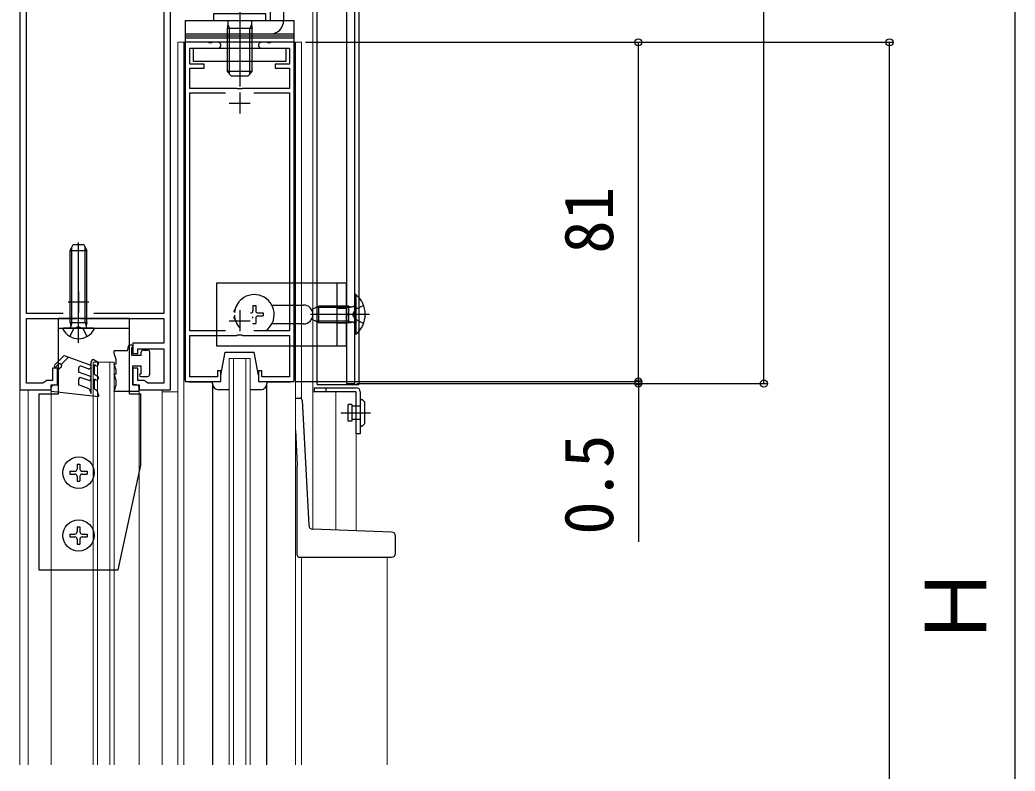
# Model space of a CAD drawing. Units: millimetres, scale not verified. Extents: x -700 to 700, y -1043 to 1038.
# Drawn here: x -540 to -302.3, y 375.6 to 555.1 of the extents above; entities that cross this region are included whole.
import ezdxf
from ezdxf.enums import TextEntityAlignment as Align

# ---------------------------------------------------------------- set-up
doc = ezdxf.new("R2010")
doc.units = ezdxf.units.MM
doc.header["$LTSCALE"] = 6
for name, color, linetype in [('0-2_YKK_11', 7, 'Continuous'), ('0-5_YKK_13', 4, 'Continuous'), ('0-7_YKK_D', 6, 'Continuous')]:
    doc.layers.add(name, color=color, linetype=linetype)
doc.layers.add('0-4_YKK_12', color=2, linetype='Continuous', lineweight=18)
doc.styles.add('ＭＳ ゴシック', font='')
doc.styles.get('ＭＳ ゴシック').set_extended_font_data('MS Gothic')

msp = doc.modelspace()

# ---------------------------------------------------------------- linework, layer by layer
at = {"layer": '0-2_YKK_11'}
for p, q in [((-487.5, 537.7), (-487.5, 532.7)), ((-490, 535.2), (-485, 535.2)), ((-526, 490.2), (-526, 485.2)), ((-528.5, 487.7), (-523.5, 487.7)), ((-487.5, 485.7), (-487.5, 480.7)), ((-490, 483.2), (-485, 483.2))]:
    msp.add_line(p, q, dxfattribs=at)
for points in [[(-460, 468.2), (-460, 682.8), (-470, 682.8), (-470, 686.8), (-472, 688.8), (-472, 692.5), (-471.8, 692.7), (-471.5, 693), (-471.5, 693.7), (-473.2, 693.7), (-473.2, 688.4), (-474.2, 687.4), (-474.2, 685.9), (-471.2, 685.9), (-471.2, 682.8), (-476.65, 682.8)], [(-476.65, 681.1), (-462, 681.1), (-462, 485.158), (-461.88, 484.975), (-461.88, 484.425), (-462, 484.242), (-462, 468.2), (-460, 468.2)], [(-540, 602.7), (-540, 466.7), (-532.5, 466.7), (-532.5, 467.9), (-531, 467.9), (-531, 471.9), (-532.2, 471.9), (-532.2, 468.9), (-533.6, 468.9), (-534.058, 468.6), (-534.517, 468.3), (-538.4, 468.3), (-538.4, 483.7), (-526.458, 483.7), (-526.275, 483.82), (-525.725, 483.82), (-525.542, 483.7), (-505.6, 483.7), (-505.6, 477.8), (-513, 477.8), (-513, 475.4)], [(-529.633, 484.9), (-538.4, 484.9), (-538.4, 576), (-505.6, 576), (-505.6, 484.9), (-522.367, 484.9)], [(-513, 475.4), (-511.8, 475.4), (-511.8, 476.5), (-505.6, 476.5), (-505.6, 468.3), (-509.4, 468.3), (-509.858, 468.6), (-510.317, 468.9), (-511.8, 468.9), (-511.8, 471.9), (-513, 471.9), (-513, 467.9), (-511.5, 467.9), (-511.5, 466.7), (-504, 466.7), (-504, 576), (-499.4, 576), (-499.4, 572.2), (-484.124, 572.2), (-484.02, 572.218)], [(-500.5, 549.7), (-500.5, 468.7), (-492, 468.7), (-492, 471.2), (-492.8, 471.2), (-492.8, 469.8), (-499.4, 469.8), (-499.4, 479.7), (-488.171, 479.7), (-487.979, 479.843), (-487.021, 479.843), (-486.829, 479.7), (-475.6, 479.7), (-475.6, 469.8), (-482.2, 469.8), (-482.2, 471.2), (-483, 471.2), (-483, 468.7), (-474.5, 468.7), (-474.5, 549.7), (-480.042, 549.7), (-480.225, 549.58), (-480.775, 549.58), (-480.958, 549.7), (-482.3, 549.7)], [(-492.7, 549.7), (-494.042, 549.7), (-494.225, 549.58), (-494.775, 549.58), (-494.958, 549.7), (-500.5, 549.7)], [(-482.3, 548.3), (-475.6, 548.3), (-475.6, 544.5), (-479, 544.5), (-479, 543.5), (-475.6, 543.5), (-475.6, 538.7), (-486.829, 538.7), (-487.021, 538.557), (-487.979, 538.557), (-488.171, 538.7), (-499.4, 538.7), (-499.4, 543.5), (-496, 543.5), (-496, 544.5), (-499.4, 544.5), (-499.4, 548.3), (-492.7, 548.3)], [(-490.847, 480.8), (-499.4, 480.8), (-499.4, 537.6), (-490.847, 537.6)], [(-484.153, 537.6), (-475.6, 537.6), (-475.6, 480.8), (-484.153, 480.8)]]:
    msp.add_lwpolyline(points, dxfattribs=at)
for centre, start, end in [((-492.7, 549), 269.99999, 90.00001), ((-482.3, 549), 89.99999, 270.00001)]:
    msp.add_arc(centre, 0.7, start, end, dxfattribs=at)
at = {"layer": '0-4_YKK_12'}
for p, q in [((-540, 377.128), (-540, 696.7)), ((-470, 681.1), (-470, 433.389)), ((-472.75, 549.7), (-502.25, 549.7)), ((-502.25, 377.128), (-502.25, 549.7)), ((-500.8, 377.128), (-500.8, 549.7)), ((-500.65, 549.7), (-500.65, 469.5)), ((-474.35, 469.5), (-474.35, 549.7)), ((-474.2, 377.128), (-474.2, 549.7)), ((-472.75, 464.582), (-472.75, 549.7)), ((-521.5, 473.3), (-521.5, 377.128)), ((-518.5, 473.3), (-518.5, 377.128)), ((-489, 474.2), (-489, 377.128)), ((-486, 474.2), (-486, 377.128)), ((-499.65, 468.5), (-494, 468.5)), ((-481, 468.5), (-475.35, 468.5)), ((-538, 377.128), (-538, 466.7)), ((-532.5, 377.128), (-532.5, 466.9)), ((-511.5, 377.128), (-511.5, 466.9)), ((-506, 466.7), (-506, 377.128)), ((-502.25, 466.2), (-506, 466.2)), ((-464.5, 466.2), (-464.5, 433.197)), ((-472.75, 377.128), (-472.75, 426.7)), ((-452.259, 377.128), (-452.259, 426.7))]:
    msp.add_line(p, q, dxfattribs=at)
for points in [[(-517.5, 377.128), (-517.5, 473.3), (-522.5, 473.3), (-522.5, 377.128)], [(-485, 377.128), (-485, 474.2), (-490, 474.2), (-490, 377.128)], [(-470, 466.2), (-459.7, 466.2), (-459.7, 433.013)]]:
    msp.add_lwpolyline(points, dxfattribs=at)
for centre, start, end in [((-499.65, 469.5), 180, 270), ((-475.35, 469.5), 270, 0)]:
    msp.add_arc(centre, 1, start, end, dxfattribs=at)
at = {"layer": '0-5_YKK_13'}
for p, q in [((-469, 468), (-469, 683)), ((-459, 683), (-459, 468)), ((-480.2, 634.7), (-480.2, 554.9)), ((-477, 634.7), (-477, 554.9)), ((-487.5, 564.521), (-487.5, 539.111)), ((-500.5, 554.9), (-500.5, 551.7)), ((-500.5, 554.9), (-474.5, 554.9)), ((-490.3, 553.94), (-490.5, 553)), ((-490.3, 554.9), (-490.3, 553.94)), ((-490.3, 553.94), (-489.96, 553)), ((-484.7, 553.94), (-485.04, 553)), ((-484.7, 554.9), (-484.7, 553.94)), ((-484.7, 553.94), (-484.5, 553)), ((-474.5, 551.7), (-474.5, 554.9)), ((-500.5, 551.7), (-500.5, 551.2)), ((-500.5, 551.7), (-474.5, 551.7)), ((-500.5, 551.7), (-474.5, 551.7)), ((-490.5, 553), (-490.5, 542.7)), ((-484.5, 553), (-490.5, 553)), ((-489.96, 542.16), (-489.96, 553)), ((-485.04, 542.16), (-485.04, 553)), ((-484.5, 542.7), (-484.5, 553)), ((-474.5, 551.2), (-474.5, 551.7)), ((-500.5, 551.2), (-500.5, 550.2)), ((-474.5, 551.2), (-500.5, 551.2)), ((-474.5, 550.7), (-500.5, 550.7)), ((-500.5, 550.2), (-500.5, 549.7)), ((-474.5, 549.7), (-500.5, 549.7)), ((-474.5, 550.2), (-474.5, 551.2)), ((-474.5, 549.7), (-474.5, 550.2)), ((-484.5, 542.7), (-490.5, 542.7)), ((-490.5, 542.7), (-489.5, 541.7)), ((-484.5, 542.7), (-485.5, 541.7)), ((-489.5, 541.7), (-485.5, 541.7)), ((-526, 477.9), (-526, 501.888)), ((-528, 500), (-527.3, 501.4)), ((-528, 482.8), (-528, 500)), ((-528, 500), (-524, 500)), ((-527.621, 482.8), (-527.621, 500.758)), ((-527.3, 501.4), (-524.7, 501.4)), ((-524.7, 501.4), (-524, 500)), ((-524.379, 482.8), (-524.379, 500.758)), ((-524, 482.8), (-524, 500)), ((-464.3, 492.2), (-464.3, 477.2)), ((-460, 489.45), (-460, 479.95)), ((-459.773, 489.45), (-460, 489.45)), ((-459.773, 489.45), (-459.773, 479.95)), ((-484.88, 485.05), (-484.85, 485.05)), ((-484.35, 486.85), (-483.65, 486.85)), ((-484.35, 486.85), (-484.35, 485.55)), ((-483.65, 486.85), (-483.65, 485.55)), ((-483.15, 485.05), (-481.85, 485.05)), ((-481.85, 485.05), (-481.85, 484.35)), ((-479.817, 486.95), (-472.25, 486.95)), ((-470, 486), (-468.6, 486.7)), ((-470, 483.4), (-470, 486)), ((-461.4, 486.321), (-469.358, 486.321)), ((-461.4, 486.7), (-468.6, 486.7)), ((-468.6, 482.7), (-468.6, 486.7)), ((-464.3, 486.7), (-462, 486.7)), ((-464.3, 486.2), (-462, 486.2)), ((-461.4, 482.7), (-461.4, 486.7)), ((-461.4, 486.7), (-460.588, 486.555)), ((-461.4, 486.321), (-460.385, 486.561)), ((-459.907, 485.845), (-460.516, 484.7)), ((-457.891, 486.85), (-459.907, 485.845)), ((-530.8, 465.7), (-530.8, 483.7)), ((-513.8, 483.7), (-530.8, 483.7)), ((-528, 482.8), (-524, 482.8)), ((-528, 482.8), (-527.855, 481.988)), ((-527.621, 482.8), (-527.861, 481.785)), ((-524.379, 482.8), (-524.139, 481.785)), ((-524, 482.8), (-524.145, 481.988)), ((-513.8, 465.7), (-513.8, 483.7)), ((-484.35, 483.85), (-484.35, 483.809)), ((-483.65, 483.85), (-483.65, 482.55)), ((-483.15, 484.35), (-481.85, 484.35)), ((-456.5, 484.7), (-470.554, 484.7)), ((-468.6, 482.7), (-470, 483.4)), ((-461.4, 483.079), (-469.358, 483.079)), ((-461.4, 482.7), (-468.6, 482.7)), ((-464.3, 483.2), (-462, 483.2)), ((-464.3, 482.7), (-462, 482.7)), ((-461.4, 483.079), (-460.385, 482.839)), ((-461.4, 482.7), (-460.588, 482.845)), ((-459.907, 483.555), (-460.516, 484.7)), ((-457.891, 482.55), (-459.907, 483.555)), ((-530.8, 481.4), (-513.8, 481.4)), ((-522.404, 481.4), (-529.596, 481.4)), ((-528.05, 479.434), (-527.145, 481.249)), ((-526, 481.858), (-527.145, 481.249)), ((-526, 481.858), (-524.855, 481.249)), ((-523.95, 479.434), (-524.855, 481.249)), ((-484.35, 482.591), (-484.35, 482.55)), ((-484.35, 482.55), (-483.65, 482.55)), ((-472.25, 482.45), (-479.817, 482.45)), ((-459.773, 479.95), (-460, 479.95)), ((-514.3, 476), (-517.5, 476)), ((-517.5, 475.336), (-517.5, 476)), ((-514.3, 476), (-514, 477.4)), ((-513.3, 477.4), (-514, 477.4)), ((-513.3, 474.9), (-513.3, 476.8)), ((-511, 474.9), (-511, 475.7)), ((-510.5, 476.2), (-509.5, 476.2)), ((-509, 470.4), (-509, 475.7)), ((-492, 470.2), (-491, 475.7)), ((-491, 475.7), (-484, 475.7)), ((-483, 470.2), (-484, 475.7)), ((-531.727, 472.587), (-529.414, 474.9)), ((-528.377, 474.523), (-530.146, 472.754)), ((-529.414, 474.9), (-523.329, 472.685)), ((-523, 465.806), (-523, 473.4)), ((-522.25, 473.833), (-521.45, 473.371)), ((-517, 472.9), (-517, 473.4)), ((-511, 474.9), (-513.3, 474.9)), ((-530.854, 472.754), (-531.373, 472.234)), ((-530.2, 472), (-531, 471.4)), ((-531, 467.9), (-531, 471.4)), ((-526, 471.879), (-526, 470.9)), ((-523.329, 469.928), (-526, 470.9)), ((-523.671, 471.745), (-525.329, 472.349)), ((-522.2, 470.4), (-522.2, 472.649)), ((-521.95, 472.505), (-522.2, 472.649)), ((-517.5, 472.9), (-517, 472.9)), ((-517.5, 472.836), (-517.5, 472.9)), ((-517, 470.4), (-517, 470.9)), ((-513, 472.4), (-511, 472.4)), ((-513, 467.9), (-513, 472.4)), ((-511, 470.5), (-511, 472.4)), ((-526, 469.122), (-526, 467.9)), ((-523.671, 468.988), (-525.329, 469.592)), ((-522.2, 470.4), (-521.45, 469.967)), ((-522.2, 466.9), (-522.2, 469.245)), ((-521.95, 469.101), (-522.2, 469.245)), ((-517, 470.4), (-517.5, 470.4)), ((-517.5, 470.336), (-517.5, 470.4)), ((-511, 470.5), (-511.1, 470.5)), ((-511.1, 469.9), (-509.5, 469.9)), ((-483, 470.2), (-483, 468.7)), ((-532.5, 466.4), (-532.5, 467.2)), ((-532.5, 466.4), (-521.2, 465.094)), ((-531.8, 467.9), (-531, 467.9)), ((-523.421, 466.961), (-526, 467.9)), ((-523.421, 466.961), (-523, 465.806)), ((-522.2, 466.9), (-521.58, 466.542)), ((-521.2, 465.497), (-521.58, 466.542)), ((-517.5, 466.4), (-517.5, 466.464)), ((-517.5, 466.4), (-511.5, 466.4)), ((-512.2, 467.9), (-513, 467.9)), ((-511.5, 466.4), (-511.5, 467.2)), ((-494, 468.2), (-494, 377.128)), ((-490, 466.7), (-492.5, 466.7)), ((-482.5, 466.7), (-485, 466.7)), ((-481, 377.128), (-481, 468.2)), ((-469.7, 467.2), (-459.7, 467.2)), ((-469.7, 467.2), (-469.7, 466.2)), ((-469, 468), (-459, 468)), ((-466.813, 466.2), (-466.813, 467.2)), ((-458.7, 466.2), (-458.7, 456.2)), ((-535.5, 465.7), (-530.8, 465.7)), ((-521.2, 465.497), (-521.2, 465.094)), ((-513.8, 465.7), (-511.1, 465.7)), ((-511.1, 448.7), (-511.1, 465.7)), ((-474.2, 464.7), (-473.072, 464.7)), ((-472.573, 464.226), (-471.006, 434.338)), ((-458.283, 464.45), (-458.683, 464.05)), ((-458.683, 464.05), (-458.683, 458.35)), ((-458.283, 464.45), (-457.683, 463.85)), ((-457.683, 463.85), (-457.683, 458.55)), ((-461.683, 463), (-461.683, 459.4)), ((-460.683, 463.2), (-461.483, 463.2)), ((-458.683, 462.8), (-460.683, 462.8)), ((-463.322, 461.2), (-456.255, 461.2)), ((-458.683, 459.6), (-460.683, 459.6)), ((-474.2, 457.06), (-473.759, 448.635)), ((-458.283, 457.95), (-458.683, 458.35)), ((-458.283, 457.95), (-457.683, 458.55)), ((-458.7, 456.2), (-459.7, 456.2)), ((-528.05, 447.25), (-528.05, 446.55)), ((-528.05, 447.25), (-526.85, 447.25)), ((-526.35, 448.95), (-525.65, 448.95)), ((-526.35, 448.95), (-526.35, 447.75)), ((-525.65, 448.95), (-525.65, 447.75)), ((-525.15, 447.25), (-523.95, 447.25)), ((-523.95, 447.25), (-523.95, 446.55)), ((-516.5, 423.7), (-511.1, 448.7)), ((-473.759, 427.2), (-473.759, 448.635)), ((-528.05, 446.55), (-526.85, 446.55)), ((-526.35, 446.05), (-526.35, 444.85)), ((-526.35, 444.85), (-525.65, 444.85)), ((-525.65, 446.05), (-525.65, 444.85)), ((-525.15, 446.55), (-523.95, 446.55)), ((-526.35, 433.95), (-525.65, 433.95)), ((-526.35, 433.95), (-526.35, 432.75)), ((-525.65, 433.95), (-525.65, 432.75)), ((-451.224, 432.734), (-470.043, 433.391)), ((-528.05, 432.25), (-528.05, 431.55)), ((-528.05, 432.25), (-526.85, 432.25)), ((-528.05, 431.55), (-526.85, 431.55)), ((-526.35, 431.05), (-526.35, 429.85)), ((-525.65, 431.05), (-525.65, 429.85)), ((-525.15, 432.25), (-523.95, 432.25)), ((-525.15, 431.55), (-523.95, 431.55)), ((-523.95, 432.25), (-523.95, 431.55)), ((-450.259, 427.7), (-450.259, 431.734)), ((-526.35, 429.85), (-525.65, 429.85)), ((-473.259, 426.7), (-451.259, 426.7))]:
    msp.add_line(p, q, dxfattribs=at)
for points in [[(-493.75, 554.9), (-481.25, 554.9), (-481.25, 556.5), (-493.75, 556.5)], [(-498.5, 548.3), (-476.5, 548.3), (-476.5, 545.1), (-498.5, 545.1)], [(-462, 492.2), (-493, 492.2), (-493, 477.2), (-462, 477.2)]]:
    msp.add_lwpolyline(points, close=True, dxfattribs=at)
for points in [[(-494, 468.2), (-494, 468.7), (-492, 468.7), (-492, 470.2)], [(-483, 468.7), (-481, 468.7), (-481, 468.2)], [(-459.7, 456.2), (-459.7, 466.2), (-469.7, 466.2)], [(-535.5, 465.7), (-535.5, 423.7), (-516.5, 423.7)], [(-460.683, 463.2), (-460.683, 459.2), (-461.483, 459.2)]]:
    msp.add_lwpolyline(points, dxfattribs=at)
for centre in [(-526, 446.9), (-526, 431.9)]:
    msp.add_circle(centre, 3.75, dxfattribs=at)
for centre, radius, start, end in [((-480.2, 554.9), 3.2, 270, 0.00001), ((-484, 484.7), 4.75, 129.26264, 174.57177), ((-484, 484.7), 4.75, 304.8097, 129.26264), ((-463.6, 484.7), 6.1, 308.85935, 51.14065), ((-486.75, 484.7), 2.25, 143.42007, 165.00467), ((-484.85, 485.55), 0.5, 270, 0), ((-483.15, 485.55), 0.5, 180, 270), ((-472.25, 484.7), 2.25, 270, 90), ((-460.5, 487.048), 0.5, 259.90904, 0), ((-486.75, 484.7), 2.25, 191.63665, 216.57968), ((-484, 484.7), 4.75, 182.50701, 223.98107), ((-484.85, 483.85), 0.5, 0, 31.61936), ((-483.15, 483.85), 0.5, 90, 180), ((-460.5, 482.352), 0.5, 0, 100.09096), ((-529.596, 481.246), 0.154, 90, 207.28096), ((-526, 483.1), 4.2, 207.28096, 332.71904), ((-528.348, 481.9), 0.5, 270, 10.09096), ((-523.652, 481.9), 0.5, 169.90904, 270), ((-522.404, 481.246), 0.154, 332.71904, 90), ((-513.3, 477.1), 0.3, 270, 90), ((-510.5, 475.7), 0.5, 90, 180), ((-509.5, 475.7), 0.5, 0, 90), ((-522.5, 473.4), 0.5, 60, 180), ((-521.7, 472.938), 0.5, 240, 60), ((-521, 473.4), 4, 0, 28.95502), ((-531.55, 472.411), 0.25, 135, 315), ((-530.5, 472.4), 0.5, 306.8699, 135), ((-525.5, 471.879), 0.5, 70, 180), ((-523.5, 472.215), 0.5, 250, 70), ((-521, 470.9), 4, 0, 28.95502), ((-525.5, 469.122), 0.5, 70, 180), ((-523.5, 469.458), 0.5, 250, 70), ((-521.7, 469.534), 0.5, 240, 60), ((-521, 468.4), 4, 331.04498, 28.95502), ((-511.1, 470.2), 0.3, 90, 270), ((-509.5, 470.4), 0.5, 270, 0), ((-531.8, 467.2), 0.7, 90, 180), ((-512.2, 467.2), 0.7, 0, 90), ((-492.5, 468.2), 1.5, 180, 270), ((-482.5, 468.2), 1.5, 270, 0), ((-459.7, 466.2), 1, 0, 90), ((-473.072, 464.2), 0.5, 3, 90), ((-461.483, 463), 0.2, 90, 180), ((-461.483, 459.4), 0.2, 180, 270), ((-526.85, 447.75), 0.5, 270, 0), ((-525.15, 447.75), 0.5, 180, 270), ((-526.85, 446.05), 0.5, 0, 90), ((-525.15, 446.05), 0.5, 90, 180), ((-526.85, 432.75), 0.5, 270, 0), ((-525.15, 432.75), 0.5, 180, 270), ((-470.008, 434.39), 1, 183, 268), ((-451.259, 431.734), 1, 0, 88), ((-526.85, 431.05), 0.5, 0, 90), ((-525.15, 431.05), 0.5, 90, 180), ((-473.259, 427.2), 0.5, 180, 270), ((-451.259, 427.7), 1, 270, 0)]:
    msp.add_arc(centre, radius, start, end, dxfattribs=at)
at = {"layer": '0-7_YKK_D'}
for p, q in [((-362.259, 468.2), (-362.259, 682.8)), ((-302.259, 149.7), (-302.259, 682.7)), ((-471.75, 549.7), (-331.259, 549.7)), ((-471.75, 549.7), (-391.259, 549.7)), ((-392.259, 468.7), (-392.259, 549.7)), ((-332.259, 147.7), (-332.259, 549.7)), ((-392.259, 468.7), (-392.259, 472.1)), ((-474, 468.7), (-391.259, 468.7)), ((-474, 468.7), (-391.259, 468.7)), ((-392.259, 468.7), (-392.259, 468.2)), ((-459.5, 468.2), (-391.259, 468.2)), ((-459.5, 468.2), (-361.259, 468.2)), ((-392.259, 468.2), (-392.259, 430.4))]:
    msp.add_line(p, q, dxfattribs=at)
for centre in [(-392.259, 549.7), (-332.259, 549.7), (-392.259, 468.7), (-392.259, 468.7), (-392.259, 468.2), (-362.259, 468.2)]:
    msp.add_circle(centre, 0.85, dxfattribs=at)

# ---------------------------------------------------------------- texts
at = {"layer": '0-7_YKK_D', "style": 'ＭＳ ゴシック'}
for s, height, p in [('81', 11.73, (-394.759, 499.2)), ('0.5', 11.73, (-394.759, 432.082)), ('Ｈ', 14.66, (-304.759, 405.064))]:
    msp.add_text(s, height=height, rotation=90, dxfattribs=at).set_placement(p, align=Align.BOTTOM_LEFT)

doc.saveas('drawing.dxf')
